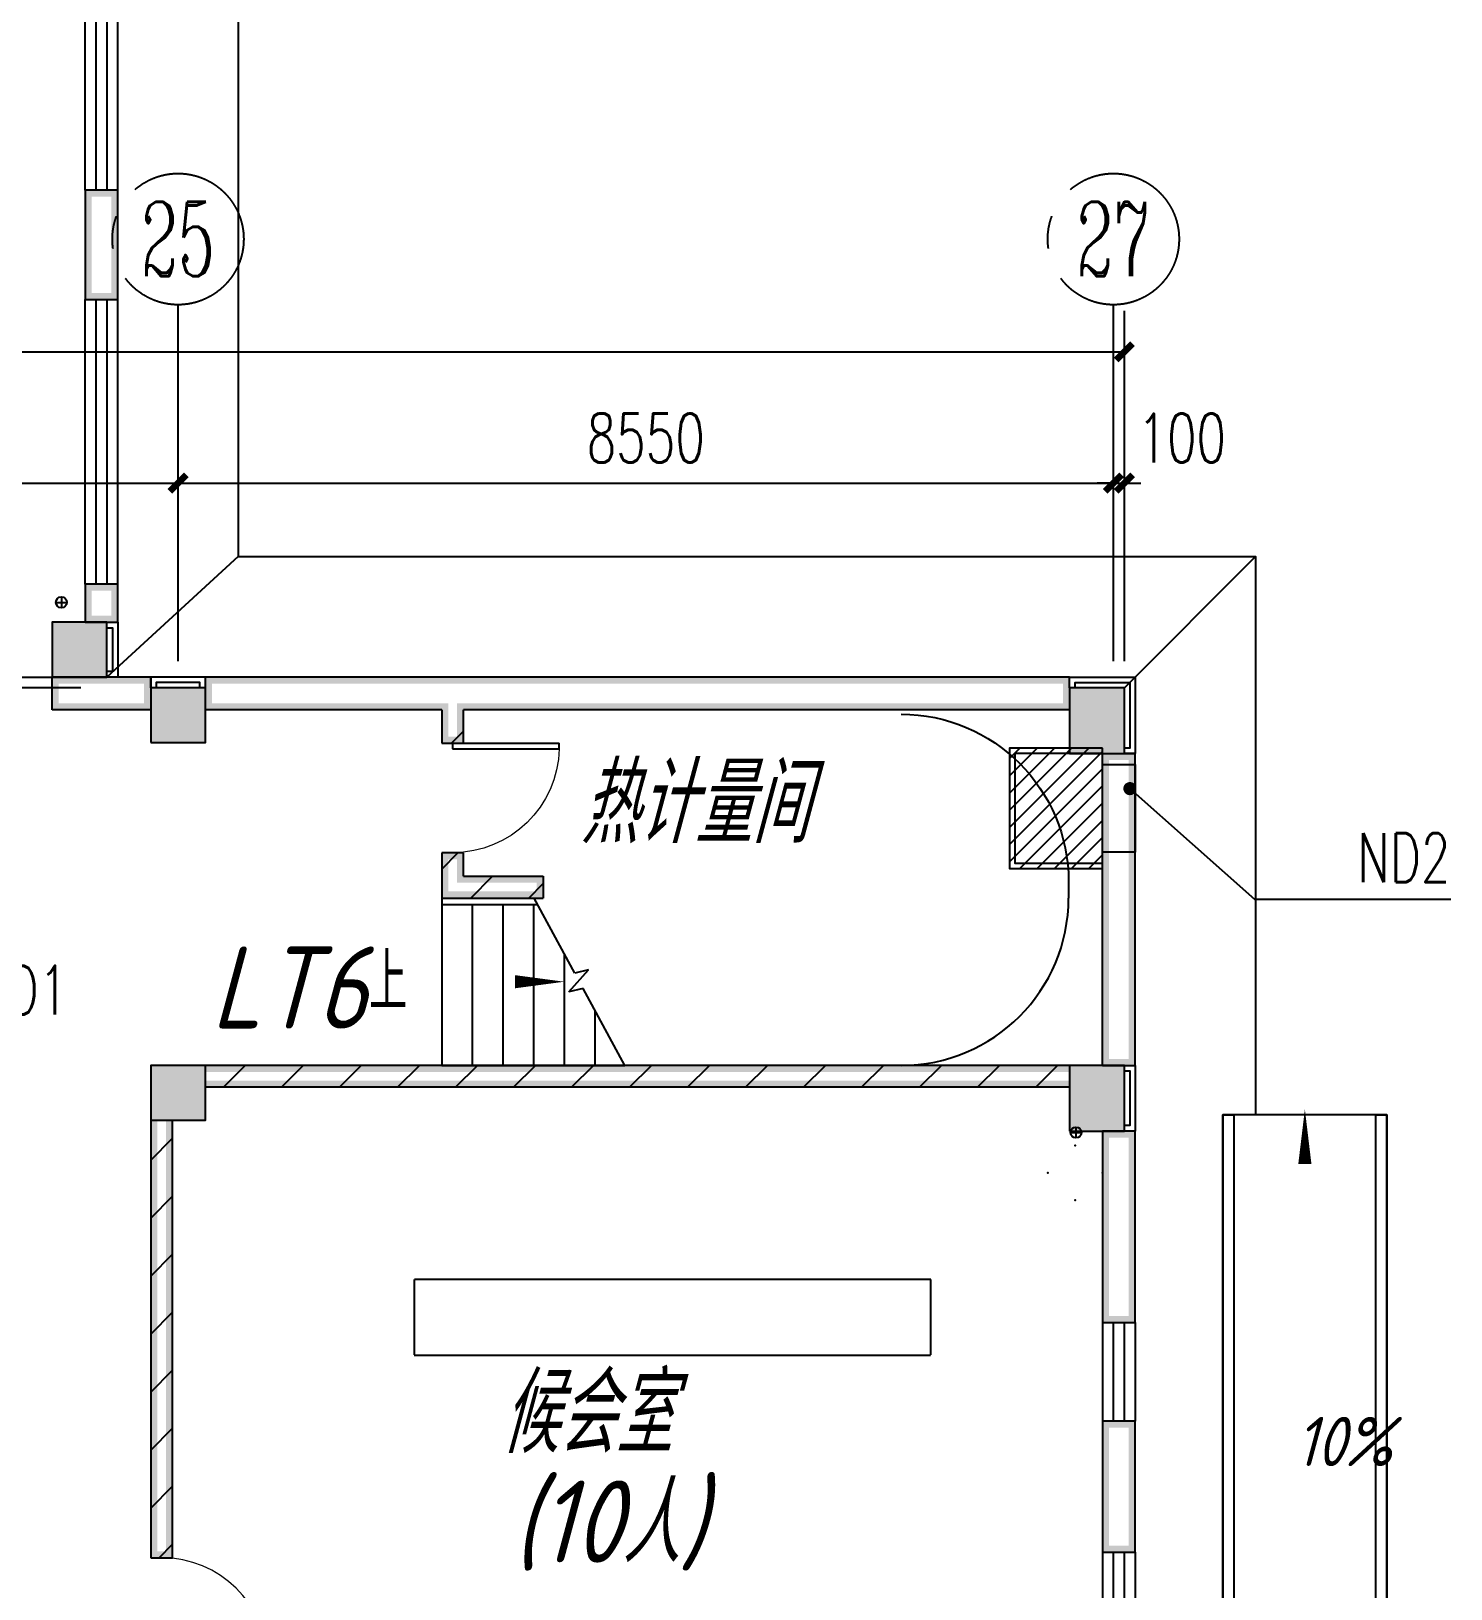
# Model space of a CAD drawing. Extents: x 1241380 to 1952554, y 1012187 to 1766051.
# Drawn here: x 1675772 to 1688749, y 1255137 to 1269374 of the extents above; entities that cross this region are included whole.
import ezdxf
from ezdxf.enums import TextEntityAlignment as Align

# ---------------------------------------------------------------- set-up
doc = ezdxf.new("R2010")
doc.units = 0
doc.linetypes.add('CENTER', pattern=[2, 1.25, -0.25, 0.25, -0.25])
doc.linetypes.add('DASH', pattern=[0.35, 0.25, -0.1])
for name, color, linetype in [('1-建筑底图', 8, 'Continuous'), ('AXIS', 251, 'CENTER'), ('AXIS_TEXT', 7, 'Continuous'), ('DOTLN', 2, 'DASH'), ('EQUIP-插座', 3, 'Continuous'), ('EQUIP-照明', 3, 'Continuous'), ('PUB_DIM', 11, 'Continuous'), ('PUB_HATCH', 8, 'Continuous'), ('排水', 153, 'Continuous')]:
    doc.layers.add(name, color=color, linetype=linetype)
doc.layers.get('EQUIP-插座').off()
doc.styles.add('_TCH_AXIS', font='COMPLEX', dxfattribs={"bigfont": 'GBCBIG'})
doc.styles.add('_TCH_DIM', font='SIMPLEX', dxfattribs={"bigfont": 'GBCBIG'})
doc.styles.add('_TCH_DIM_T3', font='SIMPLEX', dxfattribs={"width": 0.7058823529411765, "bigfont": 'GBCBIG'})
doc.styles.add('A_DIM', font='SIMPLEX', dxfattribs={"width": 0.7, "bigfont": 'HZ'})
doc.styles.add('COMPLEX', font='COMPLEX')
doc.styles.get("Standard").update_dxf_attribs({"font": 'gbeitc.shx', "bigfont": 'gbcbig.shx'})
doc.linetypes.add('JIEDI', pattern='A,1.25,-0.25,0.25,-0.25,0.625,["/",Standard,S=0.6,R=0,X=0,Y=-0.3],0.625,-0.25,0.25,-0.25', length=4)
doc.dimstyles.new('_TCH_ARCH&&150', dxfattribs={"dimtxt": 446.25, "dimasz": 150, "dimexe": 375, "dimexo": 450, "dimgap": 189.375, "dimtad": 1, "dimdec": 0, "dimzin": 0, "dimdsep": 46, "dimtxsty": '_TCH_DIM_T3', "dimblk": 'ARCHTICK', "dimcen": 0.09, "dimclrt": 7, "dimazin": 2, "dimtfac": 1, "dimtdec": 0, "dimtix": 1, "dimtmove": 2, "dimatfit": 3, "dimfxl": 1, "dimtolj": 1, "dimtzin": 0, "dimarcsym": 0})
pattern_1 = [(45, (-636285.870050942, -718395.3884575688), (-265.1651490109724, 265.1651490109725), [])]

# ---------------------------------------------------------------- blocks, each defined once
blk = doc.blocks.new('_AXISO')
blk.add_circle((-1.13686837721616e-13, 0), 0.4999999999999999)
at = {"layer": 'AXIS_TEXT', "style": 'COMPLEX', "width": 1.041666666666667}
blk.add_attdef('A', text='', height=0.56, dxfattribs=at).set_placement((-0.2500000000001137, -0.2800000000000011), (0.2499999999998863, -0.2800000000000011), align=Align.FIT)
blk = doc.blocks.new('_ArchTick')
at = {"color": 0, "linetype": 'ByBlock', "const_width": 0.4}
blk.add_lwpolyline([(-0.5, -0.5), (0.5, 0.5)], dxfattribs=at)
blk = doc.blocks.new('*D74')
at = {"layer": 'Defpoints', "color": 0}
for p in [(1041708.202090739, 836914.5002716049), (1007608.20209074, 834837.63797577), (1041708.202090739, 834837.63797577)]:
    blk.add_point(p, dxfattribs=at)
at = {"layer": 'PUB_DIM', "color": 0, "lineweight": -2, "transparency": 16777216}
for p, q in [((1007608.20209074, 835287.63797577), (1007608.20209074, 837289.5002716049)), ((1041708.202090739, 835287.63797577), (1041708.202090739, 837289.5002716049)), ((1007608.20209074, 836914.5002716049), (1041708.202090739, 836914.5002716049))]:
    blk.add_line(p, q, dxfattribs=at)
at = {"layer": 'PUB_DIM', "color": 0, "lineweight": -2, "transparency": 16777216, "xscale": 150, "yscale": 150, "zscale": 150, "rotation": 180}
blk.add_blockref('_ArchTick', (1007608.20209074, 836914.5002716049), dxfattribs=at)
at = {"layer": 'PUB_DIM', "color": 0, "lineweight": -2, "transparency": 16777216, "xscale": 150, "yscale": 150, "zscale": 150}
blk.add_blockref('_ArchTick', (1041708.202090739, 836914.5002716049), dxfattribs=at)
at = {"layer": 'PUB_DIM', "color": 7, "transparency": 16777216, "insert": (1024658.202090739, 837327.0002716049), "char_height": 446.25, "attachment_point": 5, "style": '_TCH_DIM_T3'}
blk.add_mtext('\\A1;34100', dxfattribs=at)
blk = doc.blocks.new('*D78')
at = {"layer": 'Defpoints', "color": 0}
for p in [(1033058.202090738, 835714.5002716049), (1028858.202090739, 833637.63797577), (1033058.202090738, 833637.63797577)]:
    blk.add_point(p, dxfattribs=at)
at = {"layer": 'PUB_DIM', "color": 0, "lineweight": -2, "transparency": 16777216}
for p, q in [((1028858.202090739, 834087.63797577), (1028858.202090739, 836089.5002716049)), ((1033058.202090738, 834087.63797577), (1033058.202090738, 836089.5002716049)), ((1028858.202090739, 835714.5002716049), (1033058.202090738, 835714.5002716049))]:
    blk.add_line(p, q, dxfattribs=at)
at = {"layer": 'PUB_DIM', "color": 0, "lineweight": -2, "transparency": 16777216, "xscale": 150, "yscale": 150, "zscale": 150, "rotation": 180}
blk.add_blockref('_ArchTick', (1028858.202090739, 835714.5002716049), dxfattribs=at)
at = {"layer": 'PUB_DIM', "color": 0, "lineweight": -2, "transparency": 16777216, "xscale": 150, "yscale": 150, "zscale": 150}
blk.add_blockref('_ArchTick', (1033058.202090738, 835714.5002716049), dxfattribs=at)
at = {"layer": 'PUB_DIM', "color": 7, "transparency": 16777216, "insert": (1030958.202090739, 836127.0002716049), "char_height": 446.25, "attachment_point": 5, "style": '_TCH_DIM_T3'}
blk.add_mtext('\\A1;4200', dxfattribs=at)
blk = doc.blocks.new('*D79')
at = {"layer": 'Defpoints', "color": 0}
for p in [(1041608.202090738, 835714.5002716049), (1033058.202090738, 833637.63797577), (1041608.202090738, 833637.63797577)]:
    blk.add_point(p, dxfattribs=at)
at = {"layer": 'PUB_DIM', "color": 0, "lineweight": -2, "transparency": 16777216}
for p, q in [((1033058.202090738, 834087.63797577), (1033058.202090738, 836089.5002716049)), ((1041608.202090738, 834087.63797577), (1041608.202090738, 836089.5002716049)), ((1033058.202090738, 835714.5002716049), (1041608.202090738, 835714.5002716049))]:
    blk.add_line(p, q, dxfattribs=at)
at = {"layer": 'PUB_DIM', "color": 0, "lineweight": -2, "transparency": 16777216, "xscale": 150, "yscale": 150, "zscale": 150, "rotation": 180}
blk.add_blockref('_ArchTick', (1033058.202090738, 835714.5002716049), dxfattribs=at)
at = {"layer": 'PUB_DIM', "color": 0, "lineweight": -2, "transparency": 16777216, "xscale": 150, "yscale": 150, "zscale": 150}
blk.add_blockref('_ArchTick', (1041608.202090738, 835714.5002716049), dxfattribs=at)
at = {"layer": 'PUB_DIM', "color": 7, "transparency": 16777216, "insert": (1037333.202090738, 836127.0002716049), "char_height": 446.25, "attachment_point": 5, "style": '_TCH_DIM_T3'}
blk.add_mtext('\\A1;8550', dxfattribs=at)
blk = doc.blocks.new('*D80')
at = {"layer": 'Defpoints', "color": 0}
for p in [(1041708.202090739, 835714.5002716049), (1041608.202090738, 833637.63797577), (1041708.202090739, 833637.63797577)]:
    blk.add_point(p, dxfattribs=at)
at = {"layer": 'PUB_DIM', "color": 0, "lineweight": -2, "transparency": 16777216}
for p, q in [((1041608.202090738, 834087.63797577), (1041608.202090738, 836089.5002716049)), ((1041708.202090739, 834087.63797577), (1041708.202090739, 836089.5002716049)), ((1041608.202090738, 835714.5002716049), (1041458.202090738, 835714.5002716049)), ((1041608.202090738, 835714.5002716049), (1041708.202090739, 835714.5002716049)), ((1041708.202090739, 835714.5002716049), (1041858.202090739, 835714.5002716049))]:
    blk.add_line(p, q, dxfattribs=at)
at = {"layer": 'PUB_DIM', "color": 0, "lineweight": -2, "transparency": 16777216, "xscale": 150, "yscale": 150, "zscale": 150}
blk.add_blockref('_ArchTick', (1041608.202090738, 835714.5002716049), dxfattribs=at)
at = {"layer": 'PUB_DIM', "color": 0, "lineweight": -2, "transparency": 16777216, "xscale": 150, "yscale": 150, "zscale": 150, "rotation": 180}
blk.add_blockref('_ArchTick', (1041708.202090739, 835714.5002716049), dxfattribs=at)
at = {"layer": 'PUB_DIM', "color": 7, "transparency": 16777216, "insert": (1042233.202090739, 836127.0002716049), "char_height": 446.25, "attachment_point": 5, "style": '_TCH_DIM_T3'}
blk.add_mtext('\\A1;100', dxfattribs=at)
blk = doc.blocks.new('ng')
at = {"layer": '排水'}
for p, q in [((345991.3410677187, 781357.8100623027), (346091.3410677187, 781357.8100623027)), ((346041.3410677187, 781407.8100623027), (346041.3410677187, 781307.8100623027))]:
    blk.add_line(p, q, dxfattribs=at)
blk.add_circle((346041.3410677187, 781357.8100623027), 50, dxfattribs=at)
blk = doc.blocks.new('雨水管')
at = {"layer": '排水'}
blk.add_blockref('ng', (695224.6857507848, -80443.76889150857), dxfattribs=at)
blk = doc.blocks.new('nd2')
blk.add_lwpolyline([(0, 0), (300, 0), (300, -800), (0, -800)], close=True)
blk.add_solid([(0, -800), (300, 0), (300, -800), (0, -800)])
blk = doc.blocks.new('_FZH')
blk.add_lwpolyline([(-0.5, -0.5), (0.5, -0.5), (0.5, 0.5), (-0.5, 0.5)], close=True)
at = {"layer": 'PUB_HATCH'}
blk.add_solid([(-0.5, -0.5), (0.5, -0.5), (-0.5, 0.5), (0.5, 0.5)], dxfattribs=at)
blk = doc.blocks.new('$WINLIB2D$00000001')
at = {"color": 0}
for points in [[(-0.4999999999999964, 0.5000000000000142), (-0.4999999999999964, -0.4999999999999858)], [(-0.4999999999999964, 0.5000000000000142), (0.5000000000000036, 0.5000000000000142)], [(0.5000000000000036, -0.4999999999999858), (0.5000000000000036, 0.5000000000000142)], [(0.5000000000000036, 0.1666666666666714), (-0.4999999999999964, 0.1666666666666714)], [(0.5000000000000036, -0.1666666666666572), (-0.4999999999999964, -0.1666666666666572)], [(-0.4999999999999964, -0.4999999999999858), (0.5000000000000036, -0.4999999999999858)]]:
    blk.add_lwpolyline(points, dxfattribs=at)
blk = doc.blocks.new('$DorLib2D$00000001')
at = {"color": 0}
for p, q in [((0.45, 0.9750000000000001), (0.5000000000000002, 0.9750000000000001)), ((0.45, 0), (0.45, 0.9750000000000001)), ((0.5, 0), (0.5, 0.9750000000000001)), ((0.5, 0), (0.45, 0))]:
    blk.add_line(p, q, dxfattribs=at)
at = {"color": 0, "lineweight": 13}
blk.add_arc((0.475, 0), 0.975, 91.4692835813538, 180, dxfattribs=at)
blk = doc.blocks.new('$equip$00001239')
for p, q in [((-0.5, 1.049999999999272), (-0.5, 1)), ((0.5, 1), (-0.5, 1)), ((0.5, 1.049999999999272), (0.5, 1)), ((0.5, 0.5), (-0.5, 0.5)), ((0, 0.5), (0, 0))]:
    blk.add_line(p, q)
blk.add_arc((0, 1), 0.500000000000025, 180, 0)
for points in [[(0, 0.75), (-0.4330127018911298, 0.75), (0, 1), (-0.5, 1)], [(0, 0.5669999999990978), (-0.25, 0.5669872981088702), (0, 0.75), (-0.4330127018911298, 0.75)], [(0, 0.5), (0, 0.5), (0, 0.5669999999990978), (-0.25, 0.5669872981088702)]]:
    blk.add_solid(points)
at = {"layer": 'EQUIP-照明'}
for p in [(0, 1), (-0.5, 0.5), (0.5, 0.5), (0, 0)]:
    blk.add_point(p, dxfattribs=at)
at = {"layer": 'EQUIP-照明', "flags": 9}
blk.add_attdef('A', (0, 0), '', height=2e-05, dxfattribs=at)
blk = doc.blocks.new('A$C4A9128F6')
at = {"layer": 'DOTLN', "linetype": 'DASH'}
blk.add_lwpolyline([(41609.39400695654, -29594.41374305054), (46331.91300381738, -29594.41374305054), (46331.91300381738, -28904.26414865872), (41609.39400695654, -28904.26414865872)], close=True, dxfattribs=at)
at = {"layer": 'EQUIP-插座', "xscale": 500, "yscale": 500, "zscale": 500, "rotation": 90}
blk.add_blockref('$equip$00001239', (47900.18465317486, -27927.52185933245), dxfattribs=at)
blk = doc.blocks.new('ERT')
at = {"layer": 'AXIS'}
for p, q in [((1033058.202090738, 834868.8344712127), (1033058.202090738, 837344.4276335443)), ((1041608.202090739, 834868.8344712127), (1041608.202090739, 837344.4276335443))]:
    blk.add_line(p, q, dxfattribs=at)
ref = blk.add_blockref('_AXISO', (1033058.202090738, 837944.4276335443), dxfattribs=dict(at, xscale=1200, yscale=1200, zscale=1200))
ref.add_attrib('A', '25', dxfattribs={"layer": 'AXIS_TEXT', "height": 678.8225099390856, "style": '_TCH_AXIS', "width": 0.6176470588235279}).set_placement((1032718.790835769, 837605.0163785748), (1033397.613345708, 837605.0163785748), align=Align.FIT)
ref = blk.add_blockref('_AXISO', (1041608.202090739, 837944.4276335443), dxfattribs=dict(at, xscale=1200, yscale=1200, zscale=1200))
ref.add_attrib('A', '27', dxfattribs={"layer": 'AXIS_TEXT', "height": 678.8225099390856, "style": '_TCH_AXIS', "width": 0.6176470588235278}).set_placement((1041268.790835769, 837605.0163785748), (1041947.613345708, 837605.0163785748), align=Align.FIT)
at = {"layer": 'PUB_DIM'}
for p1, p2, picture, middle in [((1007608.20209074, 834837.63797577), (1041708.202090739, 834837.63797577), '*D74', (1024658.202090739, 837327.0002716049)), ((1028858.202090739, 833637.63797577), (1033058.202090738, 833637.63797577), '*D78', (1030958.202090739, 836127.0002716049)), ((1033058.202090738, 833637.63797577), (1041608.202090738, 833637.63797577), '*D79', (1037333.202090738, 836127.0002716049))]:
    dim = blk.add_aligned_dim(p1=p1, p2=p2, distance=2076.8622958348133, dimstyle='_TCH_ARCH&&150', dxfattribs=at)
    dim.commit()
    dim.dimension.update_dxf_attribs({"geometry": picture, "text_midpoint": middle})
dim = blk.add_linear_dim(base=(1041708.202090739, 835714.5002716049), p1=(1041608.202090738, 833637.63797577), p2=(1041708.202090739, 833637.63797577), angle=0, dimstyle='_TCH_ARCH&&150', dxfattribs=at)
dim.commit()
dim.dimension.update_dxf_attribs({"geometry": '*D80', "text_midpoint": (1042233.202090739, 836127.0002716049), "dimtype": 161})
blk = doc.blocks.new('1-一层建筑底图')
at = {"layer": '1-建筑底图'}
for points in [[(105799.9992791415, 65249.9992800043), (105499.9992791415, 65249.9992800043), (105559.9992791415, 65189.9992800043), (105739.9992791415, 65189.9992800043)], [(105499.9992791415, 65249.9992800043), (105499.9992791415, 64249.99928000453), (105559.9992791415, 64309.99928000453), (105559.9992791415, 65189.9992800043)], [(105799.9992791415, 64249.99928000453), (105799.9992791415, 65249.9992800043), (105739.9992791415, 65189.9992800043), (105739.9992791415, 64309.99928000453)], [(105499.9992791415, 64249.99928000453), (105799.9992791415, 64249.99928000453), (105739.9992791415, 64309.99928000453), (105559.9992791415, 64309.99928000453)], [(105799.9992791415, 61649.99927990278), (105499.9992791415, 61649.99927990278), (105559.999279142, 61589.99927990278), (105739.999279142, 61589.99927990278)], [(105499.9992791415, 61649.99927990278), (105499.9992791446, 61299.999280171), (105559.9992791441, 61359.999280171), (105559.999279142, 61589.99927990278)], [(105799.9992791446, 61299.999280171), (105799.9992791415, 61649.99927990278), (105739.999279142, 61589.99927990278), (105739.9992791441, 61359.999280171)], [(105699.9065065671, 61299.99927995633), (105200.092052206, 61299.99928036379), (105260.0920522865, 61239.99928036379), (105639.9065065635, 61239.99928000523)], [(105200.092052206, 61299.99928036379), (105200.0920528766, 60799.99928002059), (105260.0920527962, 60859.99928003503), (105260.0920522865, 61239.99928036379)], [(105499.9992791446, 61299.999280171), (105799.9992791446, 61299.999280171), (105739.9992791441, 61359.999280171), (105559.9992791441, 61359.999280171)], [(105699.9065065373, 60799.9992801426), (105699.9065065671, 61299.99927995633), (105639.9065065635, 61239.99928000523), (105639.906506541, 60859.99928012793)], [(106099.9057870135, 60799.99928016937), (105199.9057870135, 60799.99928016937), (105199.9057870135, 60739.99928016937), (106099.9057870135, 60739.99928016937)], [(105199.9057870135, 60499.99928016937), (105259.9057870135, 60499.99928016937), (105259.9057870135, 60799.99928016937), (105199.9057870135, 60799.99928016937)], [(105200.0920528766, 60799.99928002059), (105699.9065065373, 60799.9992801426), (105639.906506541, 60859.99928012793), (105260.0920527962, 60859.99928003503)], [(106099.9057870135, 60499.99928016937), (106099.9057870135, 60799.99928016937), (106039.9057870135, 60799.99928016937), (106039.9057870135, 60499.99928016937)], [(108859.9992801578, 60799.999280171), (106599.9057870135, 60799.999280171), (106599.9057870135, 60739.999280171), (108859.9992801578, 60739.999280171)], [(106599.9057870135, 60699.999280171), (106599.9065070124, 60499.999280171), (106659.9057870135, 60499.999280171), (106659.9057870135, 60799.999280171), (106599.9057870135, 60799.999280171)], [(114499.9057870134, 60799.999280171), (108859.9992801578, 60799.999280171), (108859.9992801578, 60739.999280171), (114499.9057870134, 60739.999280171)], [(114499.9057870134, 60499.999280171), (114499.9057870134, 60799.999280171), (114439.9057870134, 60799.999280171), (114439.9057870134, 60499.999280171)], [(106599.9065071349, 60699.999280171), (106099.9065064981, 60699.99928009138), (106159.9065065245, 60639.99928009138), (106539.9065070981, 60639.99928016122)], [(106099.9065064981, 60699.99928009138), (106099.9065067181, 60199.99928006018), (106159.9065066917, 60259.99928005738), (106159.9065065245, 60639.99928009138)], [(106599.9065068286, 60199.99928003829), (106599.9065071349, 60699.999280171), (106539.9065070981, 60639.99928016122), (106539.9065068654, 60259.99928004085)], [(114999.9065067221, 60699.99928016937), (114499.9065060853, 60699.99928008998), (114559.9065060988, 60639.99928008998), (114939.906506691, 60639.99928015983)], [(114499.9065060853, 60699.99928008998), (114499.9065062209, 60099.99928024434), (114559.9065062074, 60159.99928024178), (114559.9065060988, 60639.99928008998)], [(114999.9065064117, 60099.99928022269), (114999.9065067221, 60699.99928016937), (114939.906506691, 60639.99928015983), (114939.9065064428, 60159.99928022502)], [(106099.9057870135, 60499.99928016937), (106099.9057870135, 60559.99928016937), (105199.9057870135, 60559.99928016937), (105199.9057870135, 60499.99928016937)], [(106599.9065070491, 60559.999280171), (106599.9065070124, 60499.999280171), (108759.9992801601, 60499.99928016844), (108819.9992801822, 60559.99928012793)], [(108759.9992801601, 60499.99928016844), (108759.9992801578, 60194.13377506705), (108819.9992801583, 60254.13377506705), (108819.9992801822, 60559.99928012793)], [(108959.9992802253, 60194.13377506705), (108959.9992801666, 60499.99928016961), (108899.9992801446, 60559.99928016402), (108899.9992802137, 60254.13377506705)], [(114499.9057870134, 60499.999280171), (114499.9057870134, 60559.999280171), (108899.9992801446, 60559.99928016402), (108959.9992801666, 60499.99928016961)], [(106099.9065067181, 60199.99928006018), (106599.9065068286, 60199.99928003829), (106539.9065068654, 60259.99928004085), (106159.9065066917, 60259.99928005738)], [(108759.9992801578, 60194.13377506705), (108959.9992802253, 60194.13377506705), (108899.9992802137, 60254.13377506705), (108819.9992801583, 60254.13377506705)], [(114499.9065062209, 60099.99928024434), (114999.9065064117, 60099.99928022269), (114939.9065064428, 60159.99928022502), (114559.9065062074, 60159.99928024178)], [(114799.9066522896, 60099.99277961836), (114799.9086023521, 60039.99277965003), (115099.9086021937, 60040.00252996315), (115099.9066521311, 60100.00252993149)], [(114799.9992802647, 57249.99277996225), (114859.9992802331, 57249.9947300246), (114859.9066522579, 60099.99472968094), (114799.9066522896, 60099.99277961836)], [(115099.9992801063, 57250.00253027538), (115099.9066521311, 60100.00252993149), (115039.9066521629, 60100.00057986891), (115039.9992801381, 57250.00058021257)], [(108959.9992802257, 59194.13377506705), (108759.9992801582, 59194.13377506705), (108819.9992801755, 59134.13377492991), (108899.9992803863, 59134.13377493015)], [(108759.9992801582, 59194.13377506705), (108759.9992801608, 58779.99928022129), (108819.9992801828, 58839.99928007461), (108819.9992801755, 59134.13377492991)], [(108959.9992801673, 58979.99928012583), (108959.9992802257, 59194.13377506705), (108899.9992803863, 59134.13377493015), (108899.9992801452, 58919.99928027252)], [(108959.9992801673, 58979.99928012583), (109687.6396589724, 58979.99928017519), (109687.6396589724, 58919.99928017519), (108899.9992801452, 58919.99928027252)], [(109687.6396589724, 58979.99928017519), (109687.6396589724, 58779.99928017519), (109627.6396589724, 58779.99928017519), (109627.6396589724, 58979.99928017519)], [(108759.9992801608, 58779.99928022129), (109687.6396589724, 58779.99928017519), (109687.6396589724, 58839.99928017519), (108819.9992801828, 58839.99928007461)], [(106599.9065067038, 57249.99928017752), (106099.9065065726, 57249.99928035447), (106159.9065066112, 57189.99928035447), (106539.906506688, 57189.99928019894)], [(106099.9065065726, 57249.99928035447), (106099.9065068942, 56749.99928030511), (106159.9065068556, 56809.9992802979), (106159.9065066112, 57189.99928035447)], [(106599.9065065717, 56749.99928024574), (106599.9065067038, 57249.99928017752), (106539.906506688, 57189.99928019894), (106539.9065065875, 56809.99928025296)], [(106599.9065067038, 57249.99928016961), (106599.906506688, 57189.99928016961), (114499.9065061221, 57189.99928016961), (114499.9065060853, 57249.99928016961)], [(114999.9065067221, 57249.99928051629), (114499.9065060853, 57249.9992804369), (114559.9065061221, 57189.9992804369), (114939.9065066807, 57189.99928050674)], [(114499.9065060853, 57249.9992804369), (114499.9065064533, 56649.99928036169), (114559.9065064165, 56709.99928035913), (114559.9065061221, 57189.9992804369)], [(114799.9992802647, 57249.99277996225), (115099.9992801063, 57250.00253027538), (115099.9973300437, 57310.00253024371), (114799.9973302021, 57309.99277993059)], [(114999.9065063077, 56649.99928034004), (114999.9065067221, 57249.99928051629), (114939.9065066807, 57189.99928050674), (114939.9065063491, 56709.99928034237)], [(106599.9065066668, 57109.99928016961), (106599.906506651, 57049.99928016961), (114499.906506208, 57049.99928016961), (114499.9065061712, 57109.99928016961)], [(106099.9065068942, 56749.99928030511), (106599.9065065717, 56749.99928024574), (106539.9065065875, 56809.99928025296), (106159.9065068556, 56809.9992802979)], [(106159.9992801517, 56749.9992802979), (106099.9992801601, 56749.99928030511), (106099.9992801669, 52749.99928015703), (106159.9992801584, 52809.99928018963)], [(106299.999280159, 56749.99928028136), (106239.9992801748, 56749.99928028835), (106239.9992801649, 52809.99928018963), (106299.999280149, 52749.99928015703)], [(114499.9065064533, 56649.99928036169), (114999.9065063077, 56649.99928034004), (114939.9065063491, 56709.99928034237), (114559.9065064165, 56709.99928035913)], [(114799.9992801547, 56649.99928034865), (114799.9992801654, 54899.99928018032), (114859.9992801825, 54959.99927994516), (114859.9992801725, 56589.99928038381)], [(115099.9992801547, 56649.99928034889), (114799.9992801547, 56649.99928034865), (114859.9992801725, 56589.99928038381), (115039.9992801612, 56589.99928038428)], [(115099.9992801531, 54899.99928018078), (115099.9992801547, 56649.99928034889), (115039.9992801612, 56589.99928038428), (115039.9992801597, 54959.99927994539)], [(114799.9992801654, 54899.99928018032), (115099.9992801531, 54899.99928018078), (115039.9992801597, 54959.99927994539), (114859.9992801825, 54959.99927994516)], [(115099.9992801551, 53999.99928018078), (114799.9992801651, 53999.99928018032), (114859.9992801651, 53939.99928018032), (115039.9992801552, 53939.99928018078)], [(114799.9992801651, 53999.99928018032), (114799.9992801648, 52799.99928018055), (114859.9992801648, 52859.99928018055), (114859.9992801651, 53939.99928018032)], [(115099.9992801578, 52799.99928018078), (115099.9992801551, 53999.99928018078), (115039.9992801552, 53939.99928018078), (115039.9992801577, 52859.99928018078)], [(114799.9992801648, 52799.99928018055), (115099.9992801578, 52799.99928018078), (115039.9992801577, 52859.99928018078), (114859.9992801648, 52859.99928018055)], [(106099.9992801669, 52749.99928015703), (106299.999280149, 52749.99928015703), (106239.9992801649, 52809.99928018963), (106159.9992801584, 52809.99928018963)]]:
    blk.add_hatch(color=8, dxfattribs=at).paths.add_polyline_path(points)
h = blk.add_hatch(dxfattribs=at)
h.set_pattern_fill('普通砖', color=8, scale=150, style=0)
h.set_pattern_definition(pattern_1)
h.paths.add_polyline_path([(108859.9992801615, 60599.99928016961), (108759.9992801601, 60499.99928016844), (108759.9992801578, 60194.13377506705), (108959.9992802253, 60194.13377506705), (108959.9992801666, 60499.99928016961)])
h = blk.add_hatch(dxfattribs=at)
h.set_pattern_fill('ANSI31', color=8, scale=70)
h.set_pattern_definition([(45, (-636285.870050942, -718664.6554825688), (-78.57724105935507, 78.57724105935509), [])])
h.paths.add_polyline_path([(114799.9050272638, 60149.99196707923), (113949.9066522896, 60149.99277961836), (113949.9066522896, 59049.99115453986), (114799.9407775141, 59050.01959404908)])
h = blk.add_hatch(dxfattribs=at)
h.set_pattern_fill('普通砖', color=8, scale=150, style=0)
h.set_pattern_definition(pattern_1)
h.paths.add_polyline_path([(108759.9992801608, 58779.99928022129), (108959.9992801673, 58979.99928012583), (108959.9992802257, 59194.13377506705), (108759.9992801582, 59194.13377506705)])
h = blk.add_hatch(dxfattribs=at)
h.set_pattern_fill('普通砖', color=8, scale=150, style=0)
h.set_pattern_definition(pattern_1)
h.paths.add_polyline_path([(108959.9992801673, 58979.99928012583), (108759.9992801608, 58779.99928022129), (109687.6396589724, 58779.99928017519), (109687.6396589724, 58979.99928017519)])
h = blk.add_hatch(dxfattribs=at)
h.set_pattern_fill('普通砖', color=8, scale=150, style=0)
h.set_pattern_definition(pattern_1)
h.paths.add_polyline_path([(106599.9065067038, 57249.99928016961), (106599.906506651, 57049.99928016961), (114499.906506208, 57049.99928016961), (114499.9065060853, 57249.99928016961)])
h = blk.add_hatch(dxfattribs=at)
h.set_pattern_fill('普通砖', color=8, scale=150, style=0)
h.set_pattern_definition(pattern_1)
h.paths.add_polyline_path([(106299.999280159, 56749.99928028136), (106099.9992801601, 56749.99928030511), (106099.9992801669, 52749.99928015703), (106299.999280149, 52749.99928015703)])
at = {"layer": '1-建筑底图', "color": 8}
for p, q in [((105799.9992791415, 65249.9992800043), (105499.9992791415, 65249.9992800043)), ((105499.9992791415, 65249.9992800043), (105499.9992791415, 64249.99928000453)), ((105799.9992791415, 64249.99928000453), (105799.9992791415, 65249.9992800043)), ((105499.9992791415, 64249.99928000453), (105799.9992791415, 64249.99928000453)), ((106899.9057870184, 61899.99928016984), (105699.9057870135, 60799.999280171)), ((116200.002922744, 61899.99928017287), (114999.9992801488, 60699.99928017263)), ((105799.9992791415, 61649.99927990278), (105499.9992791415, 61649.99927990278)), ((105499.9992791415, 61649.99927990278), (105499.9992791446, 61299.999280171)), ((105799.9992791446, 61299.999280171), (105799.9992791415, 61649.99927990278)), ((105499.9992791446, 61299.999280171), (105799.9992791446, 61299.999280171)), ((102139.9992801631, 60799.99928018101), (105459.9992791603, 60799.99928017985)), ((106099.9057870135, 60799.99928016937), (105199.9057870135, 60799.99928016937)), ((105199.9057870135, 60499.99928016937), (105199.9057870135, 60799.99928016937)), ((106099.9057868673, 60699.99928018032), (106099.9057870135, 60799.99928016937)), ((108859.9992801578, 60799.999280171), (106599.9057870135, 60799.999280171)), ((106599.9057868673, 60699.99928025948), (106599.9057870135, 60799.999280171)), ((114499.9057870134, 60799.999280171), (108859.9992801578, 60799.999280171)), ((114499.9057868673, 60699.999280049), (114499.9057870134, 60799.999280171)), ((105459.9992792638, 60699.99928016937), (102399.9992801818, 60699.99928018404)), ((106099.9057870135, 60499.99928016937), (105199.9057870135, 60499.99928016937)), ((108759.9992801601, 60499.99928016844), (106599.9057870135, 60499.999280171)), ((108759.9992801601, 60499.99928016844), (108759.9992801578, 60194.13377506705)), ((108959.9992802253, 60194.13377506705), (108959.9992801666, 60499.99928016961)), ((114499.9057870134, 60499.999280171), (108959.9992801666, 60499.99928016961)), ((108759.9992801578, 60194.13377506705), (108959.9992802253, 60194.13377506705)), ((114799.9992802647, 57249.99277996225), (114799.9066522896, 60099.99277961836)), ((114999.9161036437, 60099.99928031024), (115099.9066521311, 60100.00252993149)), ((115099.9992801063, 57250.00253027538), (115099.9066521311, 60100.00252993149)), ((115050.6990859113, 59779.8222273672), (116189.9854734717, 58768.61121865548)), ((108959.9992802257, 59194.13377506705), (108759.9992801582, 59194.13377506705)), ((108759.9992801582, 59194.13377506705), (108759.9992801608, 58779.99928022129)), ((108959.9992801673, 58979.99928012583), (108959.9992802257, 59194.13377506705)), ((108959.9992801673, 58979.99928012583), (109687.6396589724, 58979.99928017519)), ((109687.6396589724, 58979.99928017519), (109687.6396589724, 58779.99928017519)), ((114489.9992801588, 58929.99928017566), (114489.9992801588, 58779.99928017566)), ((108759.9992801608, 58779.99928022129), (109687.6396589724, 58779.99928017519)), ((108759.9992801588, 58779.99928017566), (109605.930884104, 58779.99928013841)), ((108759.9992801588, 58779.99928017566), (108759.9992802085, 58719.99928017124)), ((108759.9992801588, 58779.99928017566), (109605.9308839769, 58779.99928017077)), ((108759.9992801588, 58779.99928017566), (108759.9992801588, 58719.99928017566)), ((108759.9992802085, 58719.99928017124), (108759.9992801588, 57249.99928017566)), ((108759.9992801588, 58719.99928017566), (109638.4068366158, 58719.99928017636)), ((109039.9992801287, 58719.99928017147), (109039.9992801588, 57249.99928017566)), ((109319.9992802086, 58719.99928017193), (109319.9992801588, 57249.99928017566)), ((109599.9992801287, 58719.99928017193), (109599.9992801588, 57249.99928017566)), ((109977.2356933031, 58094.00589904655), (109605.9308839743, 58779.99928017566)), ((116189.9854734717, 58768.61121865548), (117984.3992353245, 58768.61121865548)), ((109879.9992800764, 58273.65220116172), (109879.9992801588, 57249.99928017566)), ((109921.9524591354, 57922.19938315405), (110100.4420166553, 58123.41499003791)), ((110100.4420166553, 58123.41499003791), (109977.2356933031, 58094.00589904655)), ((110053.2634449018, 57953.54304192192), (109921.9524591354, 57922.19938315405)), ((110434.0676763433, 57249.99928017566), (110053.2634449018, 57953.54304192192)), ((110159.9992801527, 57756.34635947621), (110159.9992801588, 57249.99928017566)), ((114499.9065061496, 57249.99928017939), (106599.9065067538, 57249.99928016751)), ((108759.9992801588, 57249.99928017566), (110434.0676762616, 57249.99928017892)), ((114799.9992802647, 57249.99277996225), (115099.9992801063, 57250.00253027538)), ((114499.9065062721, 57049.99928017939), (106599.9065067008, 57049.99928016867)), ((106099.9992801819, 56749.99928037729), (106099.9992801669, 52749.99928015703)), ((106299.999280149, 52749.99928015703), (106299.9992801445, 56749.99928035354)), ((114799.9992801547, 56649.99928034865), (114799.9992801654, 54899.99928018032)), ((115099.9992801547, 56649.99928034889), (114799.9992801547, 56649.99928034865)), ((115099.9992801531, 54899.99928018078), (115099.9992801547, 56649.99928034889)), ((114799.9992801654, 54899.99928018032), (115099.9992801531, 54899.99928018078)), ((115099.9992801551, 53999.99928018078), (114799.9992801651, 53999.99928018032)), ((114799.9992801651, 53999.99928018032), (114799.9992801648, 52799.99928018055)), ((115099.9992801578, 52799.99928018078), (115099.9992801551, 53999.99928018078)), ((106099.9992801669, 52749.99928015703), (106299.999280149, 52749.99928015703)), ((114799.9992801648, 52799.99928018055), (115099.9992801578, 52799.99928018078))]:
    blk.add_line(p, q, dxfattribs=at)
for points in [[(106899.9992791452, 68849.99928009743), (106899.9057870184, 61899.99928016984), (116200.002922744, 61899.99928017287), (116199.9874409075, 56799.72572472924)], [(105699.9992791446, 61299.999280171), (105799.9992790859, 61299.99928017007), (105799.9992790859, 60799.99928016937), (105699.9057870135, 60799.99928016937)], [(105699.9992791441, 61249.999280171), (105749.9992790859, 61249.99928017054), (105749.9992790859, 60849.99928016937), (105699.9057870135, 60849.99928016937)], [(106599.9057870135, 60699.999280171), (106599.9057870135, 60799.999280171), (106099.9057870135, 60799.999280171), (106099.9057870135, 60699.999280171)], [(114499.9057870135, 60699.999280171), (114499.9057870135, 60799.999280171), (115099.9057870135, 60799.999280171), (115099.9256676385, 60100.00244968897), (114999.906652184, 60099.99927982711)], [(106549.9057870135, 60699.999280171), (106549.9057870135, 60749.999280171), (106149.9057870135, 60749.999280171), (106149.9057870135, 60699.999280171)], [(114549.9057870135, 60699.999280171), (114549.9057870135, 60749.999280171), (115049.907371618, 60749.999280171), (115049.9240830342, 60150.00086503429), (114999.9050675543, 60149.99927980197)], [(114799.9066522896, 60099.99277961836), (113999.9066522896, 60099.99277961836), (113999.9066522896, 59099.99277961836), (114799.9391524884, 59100.01878150972), (114799.9066522896, 60099.99277961836)], [(114999.9992801591, 57249.999280171), (115099.9992801591, 57249.999280171), (115099.9992801547, 56649.99928034889), (114999.9992801547, 56649.99928034889)], [(114999.9992801591, 57199.999280171), (115049.9992801591, 57199.999280171), (115049.9992801547, 56699.99928034889), (114999.9992801547, 56699.99928034889)]]:
    blk.add_lwpolyline(points, dxfattribs=at)
for points, format in [([(112959.9992801588, 60459.99928017566, -0.414213562373095), (114489.9992801588, 58929.99928017566)], "xyb"), ([(112959.9992801588, 57249.99928017566, 0.414213562373095), (114489.9992801588, 58779.99928017566)], "xyb"), ([(108619.9992801041, 58014.99928022106, 0, 0, 0), (109879.9992801041, 58014.99928022106, 0, 120, 0), (109429.9992801041, 58014.99928022106, 0, 0, 0)], "xyseb"), ([(116649.9992804227, 51699.72572472785, 0, 0, 0), (116649.9992804129, 56799.72572472924, 0, 120, 0), (116649.9992804138, 56349.72572472924, 0, 0, 0)], "xyseb")]:
    blk.add_lwpolyline(points, format=format, dxfattribs=at)
for points in [[(114799.9050272638, 60149.99196707923), (113949.9066522896, 60149.99277961836), (113949.9066522896, 59049.99115453986), (114799.9407775141, 59050.01959404908)], [(117399.9992804129, 51699.72572472924), (117399.9992804129, 56799.72572472924), (115899.9992804129, 56799.72572472924), (115899.9992804225, 51699.72572472645)], [(115899.9992804129, 56799.72572472924), (115999.9992804129, 56799.72572472924), (115999.9992804225, 51699.72572472668), (115999.9992804225, 51699.72572472668), (115899.9992804225, 51699.72572472645)], [(117299.9992801987, 56799.72572383657), (117399.9992801987, 56799.72572383657), (117399.999280208, 51699.72572383401), (117399.999280208, 51699.72572383401), (117299.999280208, 51699.72572383378)]]:
    blk.add_lwpolyline(points, close=True, dxfattribs=at)
at = {"layer": '1-建筑底图', "color": 8, "const_width": 60}
blk.add_lwpolyline([(115028.2622611995, 59799.73676720262, 1), (115073.135910623, 59759.90768753178, 1)], format="xyb", close=True, dxfattribs=at)
at = {"layer": '1-建筑底图', "color": 8}
for name, p in [('ERT', (-926708.2028105793, -773142.0801150571)), ('雨水管', (-926708.2035302549, -644277.3901657431)), ('ng', (-240756.9762659994, -719875.3401037506))]:
    blk.add_blockref(name, p, dxfattribs=at)
for name, p, xscale, yscale, zscale, rotation in [('$WINLIB2D$00000001', (105649.9992791446, 66549.99927996239), 2600, -300, 2600, 90), ('$WINLIB2D$00000001', (105649.9992791446, 62949.99927996192), 2600, -300, 2600, 90), ('_FZH', (105449.9992795468, 61049.99928012071), 499.8144536607433, 499.9999998137355, 499.9999998137355, 1.399907862617664e-08), ('_FZH', (106349.906506795, 60449.99928008998), 500.0000001104781, 500.0000001104781, 500.0000001104781, 359.9999999974921), ('_FZH', (114749.90650636, 60399.99928018148), 500.0000001908047, 599.9999999467982, 599.9999999467982, 359.9999999975054), ('$DorLib2D$00000001', (108859.9992801583, 59694.13377507217), -1000, 1000, -1000, 270.0000000000256), ('_FZH', (106349.9065066855, 56999.99928027065), 499.9999996775296, 499.9999996775296, 499.9999996775296, 359.9999999932098), ('_FZH', (114749.9065063921, 56949.99928041361), 499.9999998543644, 600.0000001763692, 600.0000001763692, 359.9999999975054), ('$WINLIB2D$00000001', (114949.9992801566, 54449.99928013328), -900, 300, -900, 90.00000000004877), ('$DorLib2D$00000001', (106199.9992801596, 52249.99928017007), -1000, -1000, -1000, 90), ('$WINLIB2D$00000001', (114949.9992801583, 52349.99928014912), -900, 300, -900, 90.00000000004877)]:
    blk.add_blockref(name, p, dxfattribs=dict(at, xscale=xscale, yscale=yscale, zscale=zscale, rotation=rotation))
at = {"layer": '1-建筑底图', "color": 8, "rotation": 180}
blk.add_blockref('nd2', (115099.9359028621, 59200.00894783786), dxfattribs=at)
at = {"layer": '1-建筑底图', "color": 8}
for s, height, p in [('热计量间', 723.4042553191489, (110023.4997725028, 59282.60801810166)), ('LT6', 750, (106649.8601377482, 57587.39120003814)), ('候会室', 723.4042553191489, (109297.5909856745, 53709.0002167921)), ('10%', 450, (116564.22911181, 53587.98403671617)), ('(10', 750, (109403.9650585569, 52706.2255523731)), (')', 750, (110930.5608032377, 52706.2255523731)), ('人', 723.4042553191489, (110403.9650585569, 52706.2255523731))]:
    blk.add_text(s, height=height, dxfattribs=at).set_placement(p)
for s, height, style, width, p in [('ND2', 446.25, '_TCH_DIM', 0.7058823529411765, (117129.3992353245, 58926.11121865548)), ('上', 525, 'A_DIM', 0.7, (108094.9992801041, 57752.49928022106)), ('SD1', 446.25, '_TCH_DIM', 0.7058823529411765, (104522.9890230554, 57715.30522791669))]:
    blk.add_text(s, height=height, dxfattribs=dict(at, style=style, width=width)).set_placement(p)

msp = doc.modelspace()

# ---------------------------------------------------------------- block references
at = {"layer": '1-建筑底图', "linetype": 'JIEDI'}
msp.add_blockref('1-一层建筑底图', (1570764.982964742, 1202671.131871962), dxfattribs=at)
at = {"layer": '1-建筑底图', "color": 3}
msp.add_blockref('A$C4A9128F6', (1637664.797591724, 1286867.798160216), dxfattribs=at)

doc.saveas('drawing.dxf')
